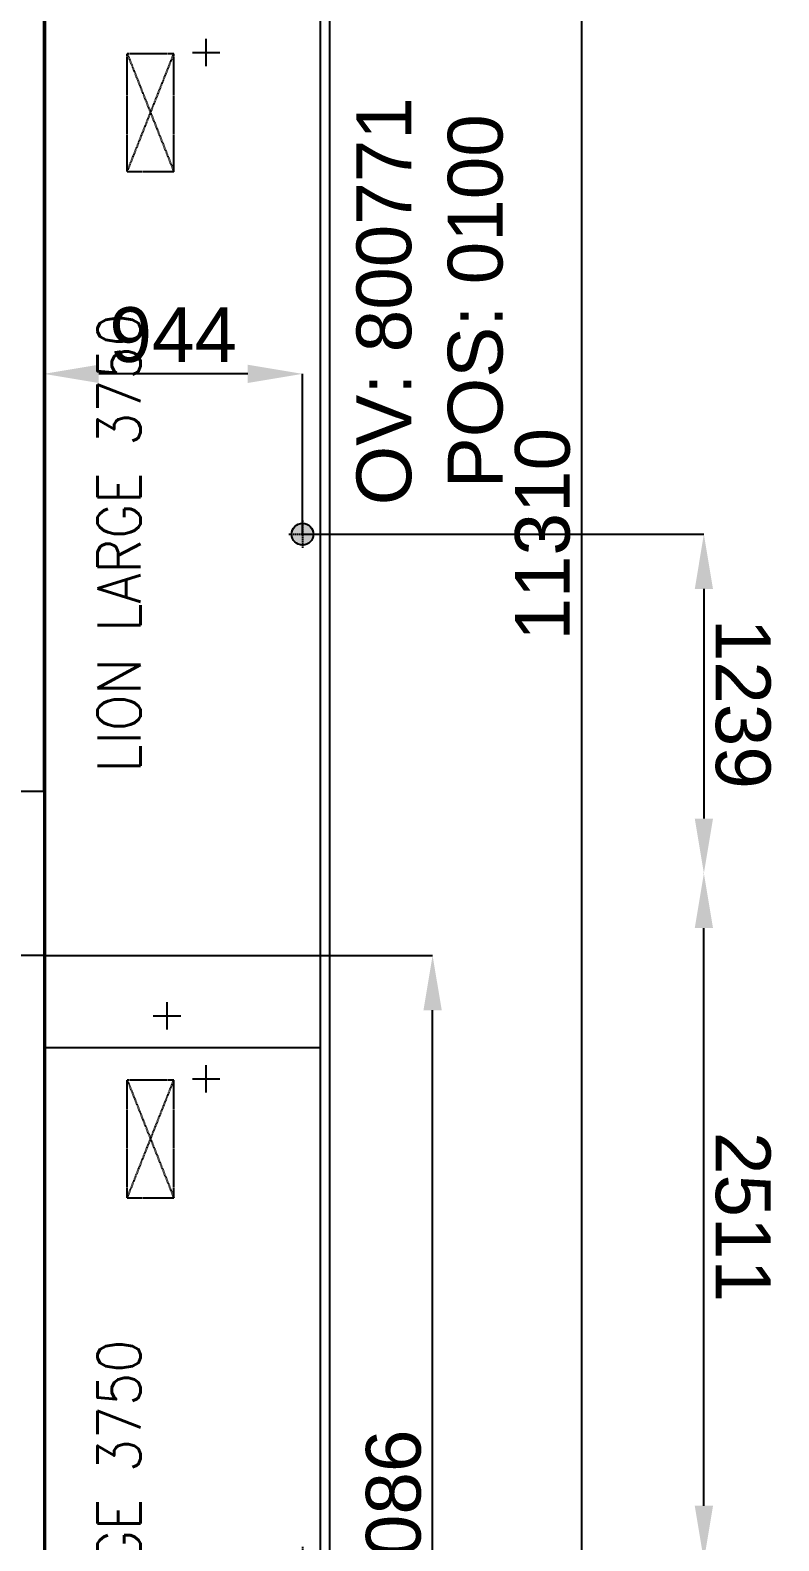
# Model space of a CAD drawing. Header units: millimetres. Extents: x 1478096 to 1808313, y 619971 to 762366.
# Drawn here: x 1785753 to 1788486, y 687207 to 692726 of the extents above; entities that cross this region are included whole.
import ezdxf
from ezdxf.enums import TextEntityAlignment as Align

# ---------------------------------------------------------------- set-up
doc = ezdxf.new("R2010")
doc.units = ezdxf.units.MM
doc.header["$LTSCALE"] = 10
doc.linetypes.add('TRATTEGGIATA', pattern=[0.75, 0.5, -0.25])
doc.linetypes.add('TRATTEGGIATA2', pattern=[0.375, 0.25, -0.125])
for name, color, linetype in [('COSTAN-EXH-COTAS', 7, 'Continuous'), ('COSTAN-EXH-Desagues', 1, 'Continuous'), ('COSTAN-EXH-LAYOUT', 7, 'Continuous'), ('COSTAN-EXH-NOMENCLATURAS', 7, 'Continuous'), ('DESAGUE MAQUINA', 3, 'Continuous'), ('DESAGUE PISO', 7, 'TRATTEGGIATA'), ('GABINETE', 1, 'Continuous'), ('QUADRO_ELETTRICO', 8, 'Continuous'), ('TESTI20', 3, 'Continuous'), ('ZZZZ0_Estructura', 251, 'Continuous')]:
    doc.layers.add(name, color=color, linetype=linetype)
doc.styles.add('costan', font='ARIAL.TTF')
doc.styles.add('TESTI15', font='romans.shx', dxfattribs={"width": 0.9, "height": 1.5})
doc.dimstyles.new('COSTAN-DESAGUES', dxfattribs={"dimtxt": 200, "dimasz": 200, "dimexe": 0, "dimexo": 0, "dimgap": 40, "dimtad": 1, "dimdec": 0, "dimzin": 0, "dimdsep": 46, "dimtxsty": 'costan', "dimblk1": 'ARCHTICK', "dimblk2": 'ARCHTICK', "dimcen": 0, "dimclrd": 256, "dimclre": 256, "dimclrt": 256, "dimadec": 0, "dimazin": 0, "dimtfac": 1, "dimtdec": 0, "dimtofl": 0, "dimtmove": 0, "dimatfit": 3, "dimfxl": 0, "dimtolj": 1, "dimtzin": 0, "dimarcsym": 0})
doc.dimstyles.new('COSTAN-MM-100', dxfattribs={"dimtxt": 200, "dimasz": 200, "dimexe": 0, "dimexo": 0, "dimgap": 40, "dimtad": 1, "dimdec": 0, "dimzin": 0, "dimdsep": 46, "dimtxsty": 'costan', "dimblk1": 'ARCHTICK', "dimblk2": 'ARCHTICK', "dimcen": 0, "dimclrd": 256, "dimclre": 256, "dimclrt": 256, "dimadec": 0, "dimazin": 0, "dimtfac": 1, "dimtdec": 0, "dimtofl": 0, "dimtmove": 0, "dimatfit": 3, "dimfxl": 0, "dimtolj": 1, "dimtzin": 0, "dimarcsym": 0})

# ---------------------------------------------------------------- blocks, each defined once
blk = doc.blocks.new('LI_TL1_L_375')
at = {"layer": 'DESAGUE MAQUINA'}
for p, q in [((115, -395), (115, -495)), ((165, -445), (65, -445)), ((3635, -538), (3635, -638)), ((3585, -588), (3685, -588))]:
    blk.add_line(p, q, dxfattribs=at)
at = {"layer": 'DESAGUE PISO'}
for p, q in [((1875, -890), (1875, -990)), ((1925, -940), (1825, -940))]:
    blk.add_line(p, q, dxfattribs=at)
at = {"layer": 'GABINETE', "color": 3, "linetype": 'ByBlock'}
blk.add_line((0, -1040), (3750, -1040), dxfattribs=at)
at = {"layer": 'GABINETE'}
blk.add_lwpolyline([(3750, 0), (0, 0), (0, -1005), (3750, -1005)], dxfattribs=at)
at = {"layer": 'QUADRO_ELETTRICO', "linetype": 'TRATTEGGIATA2'}
for p, q in [((3200, -300), (3630, -300)), ((3200, -300), (3630, -470)), ((3630, -300), (3200, -470)), ((3200, -300), (3200, -470)), ((3630, -470), (3630, -300)), ((3200, -470), (3630, -470))]:
    blk.add_line(p, q, dxfattribs=at)
at = {"layer": 'TESTI20', "style": 'TESTI15', "width": 0.9}
blk.add_text('LION LARGE 3750', height=157.097, dxfattribs=at).set_placement((1843.3, -270.3), align=Align.MIDDLE)
blk = doc.blocks.new('*D446')
at = {"layer": 'COSTAN-EXH-COTAS', "lineweight": -2, "transparency": 16777216}
for p, q in [((1786846.9, 696539.3), (1787766.1, 696539.3)), ((1787766.1, 685429.3), (1787766.1, 696339.3)), ((1786846.9, 685229.3), (1787766.1, 685229.3))]:
    blk.add_line(p, q, dxfattribs=at)
at = {"layer": 'COSTAN-EXH-COTAS', "transparency": 16777216}
for points in [[(1787732.7, 696339.3), (1787799.4, 696339.3), (1787766.1, 696539.3)], [(1787732.7, 685429.3), (1787799.4, 685429.3), (1787766.1, 685229.3)]]:
    blk.add_solid(points, dxfattribs=at)
at = {"layer": 'Defpoints', "color": 0, "transparency": 16777216}
for p in [(1786846.9, 696539.3), (1787766.1, 696539.3), (1786846.9, 685229.3)]:
    blk.add_point(p, dxfattribs=at)
at = {"layer": 'COSTAN-EXH-COTAS', "transparency": 16777216, "insert": (1787623.9, 690884.3), "char_height": 200, "attachment_point": 5, "rotation": 90, "style": 'costan'}
blk.add_mtext('\\A1;11310', dxfattribs=at)
blk = doc.blocks.new('_ARCHTICK')
at = {"color": 0, "linetype": 'ByBlock', "const_width": 0.15}
blk.add_lwpolyline([(-0.5, -0.5), (0.5, 0.5)], dxfattribs=at)
blk = doc.blocks.new('*D454')
at = {"layer": 'COSTAN-EXH-COTAS', "lineweight": -2, "transparency": 16777216}
for p, q in [((1785802.6, 689345.2), (1787221.7, 689345.2)), ((1787221.7, 685459.3), (1787221.7, 689145.2)), ((1786846.9, 685259.3), (1787221.7, 685259.3))]:
    blk.add_line(p, q, dxfattribs=at)
at = {"layer": 'COSTAN-EXH-COTAS', "transparency": 16777216}
for points in [[(1787188.4, 689145.2), (1787255.1, 689145.2), (1787221.7, 689345.2)], [(1787188.4, 685459.3), (1787255.1, 685459.3), (1787221.7, 685259.3)]]:
    blk.add_solid(points, dxfattribs=at)
at = {"layer": 'Defpoints', "color": 0, "transparency": 16777216}
for p in [(1785802.6, 689345.2, 0), (1787221.7, 689345.2), (1786846.9, 685259.3)]:
    blk.add_point(p, dxfattribs=at)
at = {"layer": 'COSTAN-EXH-COTAS', "transparency": 16777216, "insert": (1787079.6, 687302.2), "char_height": 200, "attachment_point": 5, "rotation": 90, "style": 'costan'}
blk.add_mtext('\\A1;4086', dxfattribs=at)
blk = doc.blocks.new('*D330')
at = {"layer": 'COSTAN-EXH-Desagues', "lineweight": -2, "transparency": 16777216}
for p, q in [((1788212.2, 689645.2), (1788212.2, 689645.2)), ((1788212.2, 687334.3), (1788212.2, 689445.2)), ((1786746.9, 687134.3), (1788212.2, 687134.3))]:
    blk.add_line(p, q, dxfattribs=at)
at = {"layer": 'COSTAN-EXH-Desagues', "transparency": 16777216}
for points in [[(1788245.6, 689445.2), (1788178.9, 689445.2), (1788212.2, 689645.2)], [(1788245.6, 687334.3), (1788178.9, 687334.3), (1788212.2, 687134.3)]]:
    blk.add_solid(points, dxfattribs=at)
at = {"layer": 'Defpoints', "color": 0, "transparency": 16777216}
for p in [(1788212.2, 689645.2), (1788212.2, 689645.2), (1786746.9, 687134.3)]:
    blk.add_point(p, dxfattribs=at)
at = {"layer": 'COSTAN-EXH-Desagues', "transparency": 16777216, "insert": (1788354.3, 688389.7), "char_height": 200, "attachment_point": 5, "rotation": 270.0002, "style": 'costan'}
blk.add_mtext('\\A1;2511', dxfattribs=at)
blk = doc.blocks.new('COSTAN-REFERENCIA DE DESAGÜES')
at = {"layer": 'COSTAN-EXH-Desagues'}
blk.add_hatch(color=256, dxfattribs=at).paths.add_polyline_path([(40, 0, 1), (-40, 0, 1)])
blk.add_circle((0, 0), 40, dxfattribs=at)
blk = doc.blocks.new('*D331')
at = {"layer": 'COSTAN-EXH-Desagues', "lineweight": -2, "transparency": 16777216}
for p, q in [((1786746.9, 690884.3), (1788212.2, 690884.3)), ((1788212.2, 690684.3), (1788212.2, 689845.2)), ((1788212.2, 689645.2), (1788212.2, 689645.2))]:
    blk.add_line(p, q, dxfattribs=at)
at = {"layer": 'COSTAN-EXH-Desagues', "transparency": 16777216}
for points in [[(1788245.6, 690684.3), (1788178.9, 690684.3), (1788212.2, 690884.3)], [(1788245.6, 689845.2), (1788178.9, 689845.2), (1788212.2, 689645.2)]]:
    blk.add_solid(points, dxfattribs=at)
at = {"layer": 'Defpoints', "color": 0, "transparency": 16777216}
for p in [(1786746.9, 690884.3), (1788212.2, 689645.2, 0), (1788212.2, 689645.2)]:
    blk.add_point(p, dxfattribs=at)
at = {"layer": 'COSTAN-EXH-Desagues', "transparency": 16777216, "insert": (1788354.4, 690264.7), "char_height": 200, "attachment_point": 5, "rotation": 270.0002, "style": 'costan'}
blk.add_mtext('\\A1;1239', dxfattribs=at)
blk = doc.blocks.new('*D404')
at = {"layer": 'COSTAN-EXH-Desagues', "lineweight": -2, "transparency": 16777216}
for p, q in [((1786546.9, 691470.3), (1786002.6, 691470.3)), ((1786746.9, 690884.3), (1786746.9, 691470.3))]:
    blk.add_line(p, q, dxfattribs=at)
at = {"layer": 'COSTAN-EXH-Desagues', "transparency": 16777216}
for points in [[(1786002.6, 691503.7), (1786002.6, 691437), (1785802.6, 691470.3)], [(1786546.9, 691503.7), (1786546.9, 691437), (1786746.9, 691470.3)]]:
    blk.add_solid(points, dxfattribs=at)
at = {"layer": 'Defpoints', "color": 0, "transparency": 16777216}
for p in [(1785802.6, 691470.3, 0), (1785802.6, 691470.3), (1786746.9, 690884.3)]:
    blk.add_point(p, dxfattribs=at)
at = {"layer": 'COSTAN-EXH-Desagues', "transparency": 16777216, "insert": (1786274.7, 691612.4), "char_height": 200, "attachment_point": 5, "style": 'costan'}
blk.add_mtext('\\A1;944', dxfattribs=at)

msp = doc.modelspace()

# ---------------------------------------------------------------- linework, layer by layer
at = {"layer": 'COSTAN-EXH-Desagues'}
for p, q in [((1785802.599, 689945.163, 0.035), (1785802.599, 694147.847, 0.035)), ((1785806.885, 689345.163), (1785802.599, 689345.163)), ((1785802.599, 689345.163), (1785802.599, 685894.879))]:
    msp.add_line(p, q, dxfattribs=at)
at = {"layer": 'ZZZZ0_Estructura', "elevation": 0.035}
msp.add_lwpolyline([(1785802.599, 689345.163), (1785202.599, 689345.163), (1785202.599, 689945.163), (1785802.599, 689945.163)], close=True, dxfattribs=at)

# ---------------------------------------------------------------- block references
at = {"layer": 'COSTAN-EXH-Desagues'}
msp.add_blockref('COSTAN-REFERENCIA DE DESAGÜES', (1786746.883, 690884.317), dxfattribs=at)
msp.add_blockref('COSTAN-REFERENCIA DE DESAGÜES', (1786746.883, 690884.317), dxfattribs=at)
at = {"layer": 'COSTAN-EXH-LAYOUT', "rotation": 90}
for p in [(1785806.883, 689009.317), (1785806.883, 685259.317)]:
    msp.add_blockref('LI_TL1_L_375', p, dxfattribs=at)

# ---------------------------------------------------------------- texts
at = {"layer": 'COSTAN-EXH-NOMENCLATURAS', "insert": (1787211.838, 691735.684), "char_height": 200, "attachment_point": 5, "rotation": 90, "style": 'costan'}
msp.add_mtext('OV: 800771\\PPOS: 0100', dxfattribs=at)

# ---------------------------------------------------------------- dimensions: what is measured, and where the dimension line sits
at = {"layer": 'COSTAN-EXH-COTAS'}
for base, p1, p2, picture, middle in [((1787766.058, 696539.317), (1786846.883, 685229.317), (1786846.883, 696539.317), '*D446', (1787623.876, 690884.317)), ((1787221.728, 689345.163), (1786846.883, 685259.317), (1785802.599, 689345.163, 0.035), '*D454', (1787079.613, 687302.24))]:
    dim = msp.add_linear_dim(base=base, p1=p1, p2=p2, angle=90, dimstyle='COSTAN-MM-100', dxfattribs=at)
    dim.commit()
    dim.dimension.update_dxf_attribs({"geometry": picture, "text_midpoint": middle})
at = {"layer": 'COSTAN-EXH-Desagues'}
dim = msp.add_linear_dim(base=(1785802.599, 691470.319), p1=(1786746.883, 690884.317), p2=(1785802.599, 691470.319, 0.035), dimstyle='COSTAN-DESAGUES', dxfattribs=at)
dim.commit()
dim.dimension.update_dxf_attribs({"geometry": '*D404', "text_midpoint": (1786274.741, 691612.433)})
for p1, p2, picture, middle in [((1786746.883, 690884.317), (1788212.223, 689645.163, 0.035), '*D331', (1788354.403, 690264.743)), ((1786746.883, 687134.317), (1788212.223, 689645.163), '*D330', (1788354.342, 688389.743))]:
    dim = msp.add_linear_dim(base=(1788212.223, 689645.163), p1=p1, p2=p2, angle=90.00021, dimstyle='COSTAN-DESAGUES', dxfattribs=at)
    dim.commit()
    dim.dimension.update_dxf_attribs({"geometry": picture, "text_midpoint": middle})

doc.saveas('drawing.dxf')
